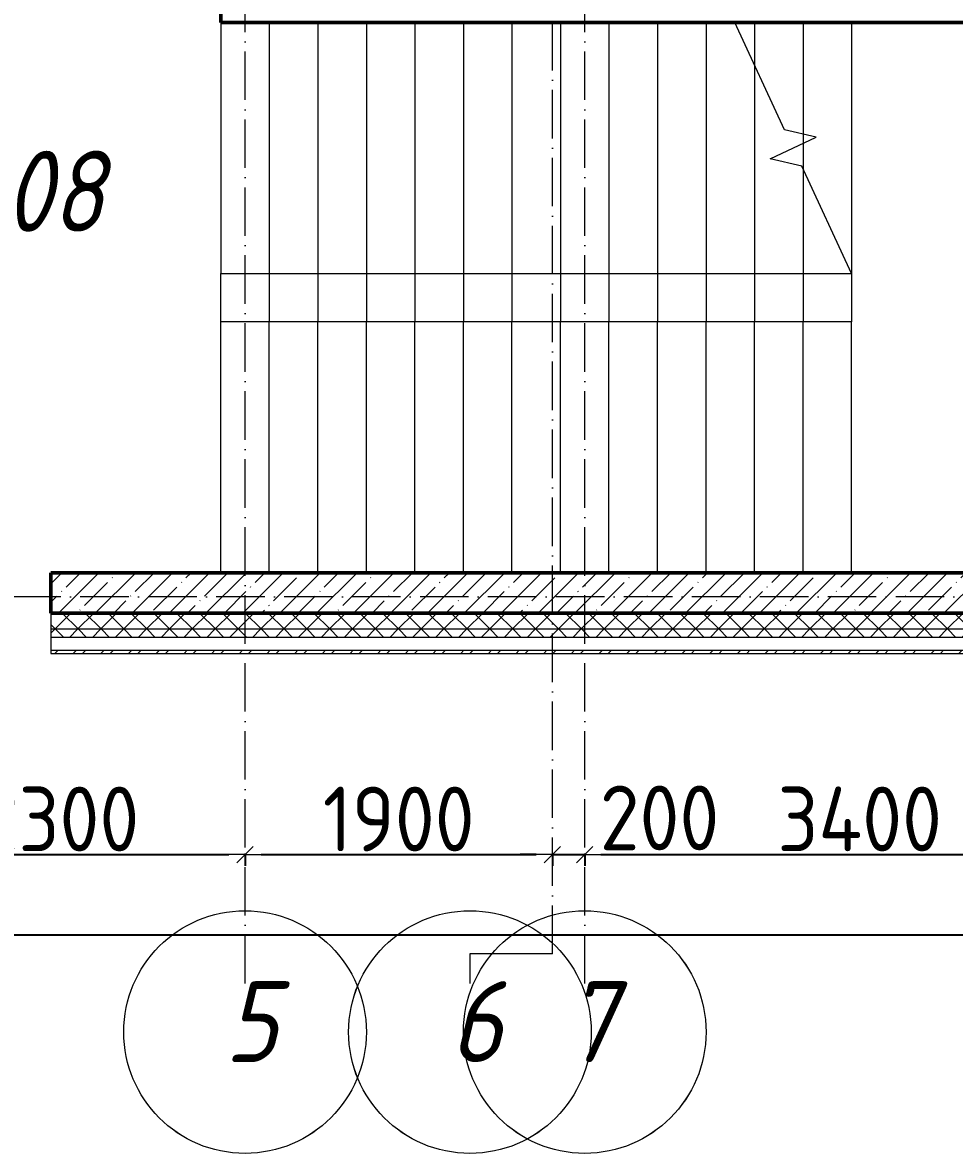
# Model space of a CAD drawing. Header units: millimetres. Extents: x -356862 to 418287, y 0 to 839748.
# Drawn here: x -9217 to -3457, y 510858 to 517847 of the extents above; entities that cross this region are included whole.
import ezdxf

# ---------------------------------------------------------------- set-up
doc = ezdxf.new("R2010")
doc.units = ezdxf.units.MM
doc.linetypes.add('50_200_ШТРИХ_1Т_ш5_п1_п1_', pattern=[700, 500, -100, 0, -100])
for name, color, linetype, lineweight in [('A-____-____-DIMS', 7, 'Continuous', 9), ('A-FLOR-____-OTLN', 7, 'Continuous', 9), ('A-WALL-____-MCUT', 7, 'Continuous', 13), ('A-WALL-____-MCUT-1', 7, 'Continuous', 9), ('A-WALL-____-MCUT-2', 7, 'Continuous', 50), ('A-WALL-____-PATT-1', 7, 'Continuous', 9), ('A-WALL-FNSH-MCUT-1', 7, 'Continuous', 9), ('S-GRID-____-IDEN', 7, 'Continuous', 9), ('S-GRID-____-OTLN', 7, 'Continuous', 9), ('S-GRID-____-OTLN-1', 7, '50_200_ШТРИХ_1Т_ш5_п1_п1_', 9), ('S-STRS-____-MBND', 7, 'Continuous', 9), ('S-STRS-____-OTLN-1', 7, 'Continuous', 9), ('Марки помещений', 7, 'Continuous', 9)]:
    doc.layers.add(name, color=color, linetype=linetype, lineweight=lineweight)
doc.styles.add('ISOCPEUR_I_2', font='isocpeui.ttf', dxfattribs={"width": 0.85, "height": 2.3})
doc.styles.add('ISOCPEUR_I_9', font='isocpeui.ttf', dxfattribs={"width": 0.9, "height": 250})
doc.styles.add('СПДС', font='isocpeur.ttf', dxfattribs={"width": 0.9})
doc.dimstyles.new('Размера А3', dxfattribs={"dimtxt": 200, "dimasz": 100, "dimexe": 70, "dimexo": 100, "dimgap": 20, "dimtad": 1, "dimdec": 0, "dimrnd": 10, "dimzin": 0, "dimdsep": 46, "dimtxsty": 'СПДС', "dimblk": 'ARROWHEAD_6', "dimcen": 1, "dimclrd": 256, "dimclre": 256, "dimclrt": 256, "dimazin": 0, "dimtfac": 1, "dimtdec": 0, "dimtmove": 2, "dimatfit": 3, "dimfxl": 1, "dimtolj": 1, "dimtzin": 0, "dimarcsym": 0})
pattern_1 = [(45, (-15591.66, 459015.94), (-70.71068, 70.71068), []), (135, (-15591.66, 459015.94), (-70.71068, -70.71068), [])]

# ---------------------------------------------------------------- blocks, each defined once
blk = doc.blocks.new('Ось сетки - Круг_Ø6_00__ISO-2_5_0_9K_-25732049-АР1_План отверстий 2 этажа в осях 1-64_Ю-ЯЯ')
at = {"layer": 'S-GRID-____-IDEN'}
blk.add_circle((0, 0), 3, dxfattribs=at)
blk = doc.blocks.new('ARROWHEAD_6')
at = {"color": 0, "linetype": 'Continuous'}
for p, q in [((0, 0), (-1, 0)), ((-0.5, -0.5), (0.5, 0.5))]:
    blk.add_line(p, q, dxfattribs=at)
blk = doc.blocks.new('*D4591')
at = {"layer": 'A-____-____-DIMS', "lineweight": -2, "transparency": 16777216}
for p, q in [((-10141.7, 512710.5), (-10141.7, 512634.4)), ((-10041.7, 512704.4), (-7941.7, 512704.4)), ((-7841.7, 512710.5), (-7841.7, 512634.4))]:
    blk.add_line(p, q, dxfattribs=at)
at = {"layer": 'Defpoints', "color": 0, "lineweight": 30, "transparency": 16777216}
for p in [(-10141.7, 512810.5), (-7841.7, 512810.5), (-7841.7, 512704.4)]:
    blk.add_point(p, dxfattribs=at)
at = {"layer": 'A-____-____-DIMS', "lineweight": -2, "transparency": 16777216, "xscale": 100, "yscale": 100, "zscale": 100, "rotation": 180}
blk.add_blockref('ARROWHEAD_6', (-10141.7, 512704.4), dxfattribs=at)
at = {"layer": 'A-____-____-DIMS', "lineweight": -2, "transparency": 16777216, "xscale": 100, "yscale": 100, "zscale": 100}
blk.add_blockref('ARROWHEAD_6', (-7841.7, 512704.4), dxfattribs=at)
at = {"layer": 'A-____-____-DIMS', "transparency": 16777216, "insert": (-8991.7, 512924.4), "char_height": 400, "width": 2.488, "attachment_point": 5, "style": 'СПДС'}
blk.add_mtext('\\A1;2300', dxfattribs=at)
blk = doc.blocks.new('*D4592')
at = {"layer": 'A-____-____-DIMS', "lineweight": -2, "transparency": 16777216}
for p, q in [((-7841.7, 512710.5), (-7841.7, 512634.4)), ((-7741.7, 512704.4), (-6041.7, 512704.4)), ((-5941.7, 512710.5), (-5941.7, 512634.4))]:
    blk.add_line(p, q, dxfattribs=at)
at = {"layer": 'Defpoints', "color": 0, "lineweight": 30, "transparency": 16777216}
for p in [(-7841.7, 512810.5), (-5941.7, 512810.5), (-5941.7, 512704.4)]:
    blk.add_point(p, dxfattribs=at)
at = {"layer": 'A-____-____-DIMS', "lineweight": -2, "transparency": 16777216, "xscale": 100, "yscale": 100, "zscale": 100, "rotation": 180}
blk.add_blockref('ARROWHEAD_6', (-7841.7, 512704.4), dxfattribs=at)
at = {"layer": 'A-____-____-DIMS', "lineweight": -2, "transparency": 16777216, "xscale": 100, "yscale": 100, "zscale": 100}
blk.add_blockref('ARROWHEAD_6', (-5941.7, 512704.4), dxfattribs=at)
at = {"layer": 'A-____-____-DIMS', "transparency": 16777216, "insert": (-6891.7, 512924.4), "char_height": 400, "width": 2.3, "attachment_point": 5, "style": 'СПДС'}
blk.add_mtext('\\A1;1900', dxfattribs=at)
blk = doc.blocks.new('*D4593')
at = {"layer": 'A-____-____-DIMS', "lineweight": -2, "transparency": 16777216}
for p, q in [((-6041.7, 512704.4), (-6141.7, 512704.4)), ((-5941.7, 512710.5), (-5941.7, 512634.4)), ((-5941.7, 512704.4), (-5741.7, 512704.4)), ((-5741.7, 512710.5), (-5741.7, 512634.4)), ((-5641.7, 512704.4), (-5541.7, 512704.4))]:
    blk.add_line(p, q, dxfattribs=at)
at = {"layer": 'Defpoints', "color": 0, "lineweight": 30, "transparency": 16777216}
for p in [(-5941.7, 512810.5), (-5741.7, 512810.5), (-5741.7, 512704.4)]:
    blk.add_point(p, dxfattribs=at)
at = {"layer": 'A-____-____-DIMS', "lineweight": -2, "transparency": 16777216, "xscale": 100, "yscale": 100, "zscale": 100}
blk.add_blockref('ARROWHEAD_6', (-5941.7, 512704.4), dxfattribs=at)
at = {"layer": 'A-____-____-DIMS', "lineweight": -2, "transparency": 16777216, "xscale": 100, "yscale": 100, "zscale": 100, "rotation": 180}
blk.add_blockref('ARROWHEAD_6', (-5741.7, 512704.4), dxfattribs=at)
at = {"layer": 'A-____-____-DIMS', "transparency": 16777216, "insert": (-5648.9, 513131), "char_height": 400, "width": 1.866, "attachment_point": 1, "line_spacing_factor": 1.149209, "style": 'СПДС'}
blk.add_mtext('\\A1;200', dxfattribs=at)
blk = doc.blocks.new('*D4594')
at = {"layer": 'A-____-____-DIMS', "lineweight": -2, "transparency": 16777216}
for p, q in [((-5741.7, 512710.5), (-5741.7, 512634.4)), ((-5641.7, 512704.4), (-2441.7, 512704.4)), ((-2341.7, 512710.5), (-2341.7, 512634.4))]:
    blk.add_line(p, q, dxfattribs=at)
at = {"layer": 'Defpoints', "color": 0, "lineweight": 30, "transparency": 16777216}
for p in [(-5741.7, 512810.5), (-2341.7, 512810.5), (-2341.7, 512704.4)]:
    blk.add_point(p, dxfattribs=at)
at = {"layer": 'A-____-____-DIMS', "lineweight": -2, "transparency": 16777216, "xscale": 100, "yscale": 100, "zscale": 100, "rotation": 180}
blk.add_blockref('ARROWHEAD_6', (-5741.7, 512704.4), dxfattribs=at)
at = {"layer": 'A-____-____-DIMS', "lineweight": -2, "transparency": 16777216, "xscale": 100, "yscale": 100, "zscale": 100}
blk.add_blockref('ARROWHEAD_6', (-2341.7, 512704.4), dxfattribs=at)
at = {"layer": 'A-____-____-DIMS', "transparency": 16777216, "insert": (-4041.7, 512924.4), "char_height": 400, "width": 2.564, "attachment_point": 5, "style": 'СПДС'}
blk.add_mtext('\\A1;3400', dxfattribs=at)
blk = doc.blocks.new('*D4588')
at = {"layer": 'A-____-____-DIMS', "lineweight": -2, "transparency": 16777216}
for p, q in [((-17941.7, 512213.7), (-17941.7, 512137.6)), ((-17841.7, 512207.6), (55358.3, 512207.6)), ((55458.3, 512213.7), (55458.3, 512137.6))]:
    blk.add_line(p, q, dxfattribs=at)
at = {"layer": 'Defpoints', "color": 0, "lineweight": 30, "transparency": 16777216}
for p in [(-17941.7, 512313.7), (55458.3, 512313.7), (55458.3, 512207.6)]:
    blk.add_point(p, dxfattribs=at)
at = {"layer": 'A-____-____-DIMS', "lineweight": -2, "transparency": 16777216, "xscale": 100, "yscale": 100, "zscale": 100, "rotation": 180}
blk.add_blockref('ARROWHEAD_6', (-17941.7, 512207.6), dxfattribs=at)
at = {"layer": 'A-____-____-DIMS', "lineweight": -2, "transparency": 16777216, "xscale": 100, "yscale": 100, "zscale": 100}
blk.add_blockref('ARROWHEAD_6', (55458.3, 512207.6), dxfattribs=at)
at = {"layer": 'A-____-____-DIMS', "transparency": 16777216, "insert": (18758.3, 512427.6), "char_height": 400, "width": 3.186, "attachment_point": 5, "style": 'СПДС'}
blk.add_mtext('\\A1;73400', dxfattribs=at)
blk = doc.blocks.new('*D13669')
at = {"layer": 'A-____-____-DIMS', "lineweight": -2, "transparency": 16777216}
for p, q in [((-10141.7, 512710.5), (-10141.7, 512634.4)), ((-10041.7, 512704.4), (-7941.7, 512704.4)), ((-7841.7, 512710.5), (-7841.7, 512634.4))]:
    blk.add_line(p, q, dxfattribs=at)
at = {"layer": 'Defpoints', "color": 0, "transparency": 16777216}
for p in [(-10141.7, 512810.5), (-7841.7, 512810.5), (-7841.7, 512704.4)]:
    blk.add_point(p, dxfattribs=at)
at = {"layer": 'A-____-____-DIMS', "lineweight": -2, "transparency": 16777216, "xscale": 100, "yscale": 100, "zscale": 100, "rotation": 180}
blk.add_blockref('ARROWHEAD_6', (-10141.7, 512704.4), dxfattribs=at)
at = {"layer": 'A-____-____-DIMS', "lineweight": -2, "transparency": 16777216, "xscale": 100, "yscale": 100, "zscale": 100}
blk.add_blockref('ARROWHEAD_6', (-7841.7, 512704.4), dxfattribs=at)
at = {"layer": 'A-____-____-DIMS', "transparency": 16777216, "insert": (-8991.7, 512924.4), "char_height": 400, "width": 2.488, "attachment_point": 5, "style": 'СПДС'}
blk.add_mtext('\\A1;2300', dxfattribs=at)
blk = doc.blocks.new('*D13670')
at = {"layer": 'A-____-____-DIMS', "lineweight": -2, "transparency": 16777216}
for p, q in [((-7841.7, 512710.5), (-7841.7, 512634.4)), ((-7741.7, 512704.4), (-6041.7, 512704.4)), ((-5941.7, 512710.5), (-5941.7, 512634.4))]:
    blk.add_line(p, q, dxfattribs=at)
at = {"layer": 'Defpoints', "color": 0, "transparency": 16777216}
for p in [(-7841.7, 512810.5), (-5941.7, 512810.5), (-5941.7, 512704.4)]:
    blk.add_point(p, dxfattribs=at)
at = {"layer": 'A-____-____-DIMS', "lineweight": -2, "transparency": 16777216, "xscale": 100, "yscale": 100, "zscale": 100, "rotation": 180}
blk.add_blockref('ARROWHEAD_6', (-7841.7, 512704.4), dxfattribs=at)
at = {"layer": 'A-____-____-DIMS', "lineweight": -2, "transparency": 16777216, "xscale": 100, "yscale": 100, "zscale": 100}
blk.add_blockref('ARROWHEAD_6', (-5941.7, 512704.4), dxfattribs=at)
at = {"layer": 'A-____-____-DIMS', "transparency": 16777216, "insert": (-6891.7, 512924.4), "char_height": 400, "width": 2.3, "attachment_point": 5, "style": 'СПДС'}
blk.add_mtext('\\A1;1900', dxfattribs=at)
blk = doc.blocks.new('*D13671')
at = {"layer": 'A-____-____-DIMS', "lineweight": -2, "transparency": 16777216}
for p, q in [((-6041.7, 512704.4), (-6141.7, 512704.4)), ((-5941.7, 512710.5), (-5941.7, 512634.4)), ((-5941.7, 512704.4), (-5741.7, 512704.4)), ((-5741.7, 512710.5), (-5741.7, 512634.4)), ((-5641.7, 512704.4), (-5541.7, 512704.4))]:
    blk.add_line(p, q, dxfattribs=at)
at = {"layer": 'Defpoints', "color": 0, "transparency": 16777216}
for p in [(-5941.7, 512810.5), (-5741.7, 512810.5), (-5741.7, 512704.4)]:
    blk.add_point(p, dxfattribs=at)
at = {"layer": 'A-____-____-DIMS', "lineweight": -2, "transparency": 16777216, "xscale": 100, "yscale": 100, "zscale": 100}
blk.add_blockref('ARROWHEAD_6', (-5941.7, 512704.4), dxfattribs=at)
at = {"layer": 'A-____-____-DIMS', "lineweight": -2, "transparency": 16777216, "xscale": 100, "yscale": 100, "zscale": 100, "rotation": 180}
blk.add_blockref('ARROWHEAD_6', (-5741.7, 512704.4), dxfattribs=at)
at = {"layer": 'A-____-____-DIMS', "transparency": 16777216, "insert": (-5648.9, 513131), "char_height": 400, "width": 1.866, "attachment_point": 1, "line_spacing_factor": 1.149209, "style": 'СПДС'}
blk.add_mtext('\\A1;200', dxfattribs=at)
blk = doc.blocks.new('*D13672')
at = {"layer": 'A-____-____-DIMS', "lineweight": -2, "transparency": 16777216}
for p, q in [((-5741.7, 512710.5), (-5741.7, 512634.4)), ((-5641.7, 512704.4), (-2441.7, 512704.4)), ((-2341.7, 512710.5), (-2341.7, 512634.4))]:
    blk.add_line(p, q, dxfattribs=at)
at = {"layer": 'Defpoints', "color": 0, "transparency": 16777216}
for p in [(-5741.7, 512810.5), (-2341.7, 512810.5), (-2341.7, 512704.4)]:
    blk.add_point(p, dxfattribs=at)
at = {"layer": 'A-____-____-DIMS', "lineweight": -2, "transparency": 16777216, "xscale": 100, "yscale": 100, "zscale": 100, "rotation": 180}
blk.add_blockref('ARROWHEAD_6', (-5741.7, 512704.4), dxfattribs=at)
at = {"layer": 'A-____-____-DIMS', "lineweight": -2, "transparency": 16777216, "xscale": 100, "yscale": 100, "zscale": 100}
blk.add_blockref('ARROWHEAD_6', (-2341.7, 512704.4), dxfattribs=at)
at = {"layer": 'A-____-____-DIMS', "transparency": 16777216, "insert": (-4041.7, 512924.4), "char_height": 400, "width": 2.564, "attachment_point": 5, "style": 'СПДС'}
blk.add_mtext('\\A1;3400', dxfattribs=at)
blk = doc.blocks.new('*D13755')
at = {"layer": 'A-____-____-DIMS', "lineweight": -2, "transparency": 16777216}
for p, q in [((-17941.7, 512213.7), (-17941.7, 512137.6)), ((-17841.7, 512207.6), (55358.3, 512207.6)), ((55458.3, 512213.7), (55458.3, 512137.6))]:
    blk.add_line(p, q, dxfattribs=at)
at = {"layer": 'Defpoints', "color": 0, "transparency": 16777216}
for p in [(-17941.7, 512313.7), (55458.3, 512313.7), (55458.3, 512207.6)]:
    blk.add_point(p, dxfattribs=at)
at = {"layer": 'A-____-____-DIMS', "lineweight": -2, "transparency": 16777216, "xscale": 100, "yscale": 100, "zscale": 100, "rotation": 180}
blk.add_blockref('ARROWHEAD_6', (-17941.7, 512207.6), dxfattribs=at)
at = {"layer": 'A-____-____-DIMS', "lineweight": -2, "transparency": 16777216, "xscale": 100, "yscale": 100, "zscale": 100}
blk.add_blockref('ARROWHEAD_6', (55458.3, 512207.6), dxfattribs=at)
at = {"layer": 'A-____-____-DIMS', "transparency": 16777216, "insert": (18758.3, 512427.6), "char_height": 400, "width": 3.186, "attachment_point": 5, "style": 'СПДС'}
blk.add_mtext('\\A1;73400', dxfattribs=at)
blk = doc.blocks.new('*D13839')
at = {"layer": 'A-____-____-DIMS', "lineweight": -2, "transparency": 16777216}
for p, q in [((-10141.7, 512710.5), (-10141.7, 512634.4)), ((-10041.7, 512704.4), (-7941.7, 512704.4)), ((-7841.7, 512710.5), (-7841.7, 512634.4))]:
    blk.add_line(p, q, dxfattribs=at)
at = {"layer": 'Defpoints', "color": 0, "transparency": 16777216}
for p in [(-10141.7, 512810.5), (-7841.7, 512810.5), (-7841.7, 512704.4)]:
    blk.add_point(p, dxfattribs=at)
at = {"layer": 'A-____-____-DIMS', "lineweight": -2, "transparency": 16777216, "xscale": 100, "yscale": 100, "zscale": 100, "rotation": 180}
blk.add_blockref('ARROWHEAD_6', (-10141.7, 512704.4), dxfattribs=at)
at = {"layer": 'A-____-____-DIMS', "lineweight": -2, "transparency": 16777216, "xscale": 100, "yscale": 100, "zscale": 100}
blk.add_blockref('ARROWHEAD_6', (-7841.7, 512704.4), dxfattribs=at)
at = {"layer": 'A-____-____-DIMS', "transparency": 16777216, "insert": (-8991.7, 512924.4), "char_height": 400, "width": 2.488, "attachment_point": 5, "style": 'СПДС'}
blk.add_mtext('\\A1;2300', dxfattribs=at)
blk = doc.blocks.new('*D13840')
at = {"layer": 'A-____-____-DIMS', "lineweight": -2, "transparency": 16777216}
for p, q in [((-7841.7, 512710.5), (-7841.7, 512634.4)), ((-7741.7, 512704.4), (-6041.7, 512704.4)), ((-5941.7, 512710.5), (-5941.7, 512634.4))]:
    blk.add_line(p, q, dxfattribs=at)
at = {"layer": 'Defpoints', "color": 0, "transparency": 16777216}
for p in [(-7841.7, 512810.5), (-5941.7, 512810.5), (-5941.7, 512704.4)]:
    blk.add_point(p, dxfattribs=at)
at = {"layer": 'A-____-____-DIMS', "lineweight": -2, "transparency": 16777216, "xscale": 100, "yscale": 100, "zscale": 100, "rotation": 180}
blk.add_blockref('ARROWHEAD_6', (-7841.7, 512704.4), dxfattribs=at)
at = {"layer": 'A-____-____-DIMS', "lineweight": -2, "transparency": 16777216, "xscale": 100, "yscale": 100, "zscale": 100}
blk.add_blockref('ARROWHEAD_6', (-5941.7, 512704.4), dxfattribs=at)
at = {"layer": 'A-____-____-DIMS', "transparency": 16777216, "insert": (-6891.7, 512924.4), "char_height": 400, "width": 2.3, "attachment_point": 5, "style": 'СПДС'}
blk.add_mtext('\\A1;1900', dxfattribs=at)
blk = doc.blocks.new('*D13841')
at = {"layer": 'A-____-____-DIMS', "lineweight": -2, "transparency": 16777216}
for p, q in [((-6041.7, 512704.4), (-6141.7, 512704.4)), ((-5941.7, 512710.5), (-5941.7, 512634.4)), ((-5941.7, 512704.4), (-5741.7, 512704.4)), ((-5741.7, 512710.5), (-5741.7, 512634.4)), ((-5641.7, 512704.4), (-5541.7, 512704.4))]:
    blk.add_line(p, q, dxfattribs=at)
at = {"layer": 'Defpoints', "color": 0, "transparency": 16777216}
for p in [(-5941.7, 512810.5), (-5741.7, 512810.5), (-5741.7, 512704.4)]:
    blk.add_point(p, dxfattribs=at)
at = {"layer": 'A-____-____-DIMS', "lineweight": -2, "transparency": 16777216, "xscale": 100, "yscale": 100, "zscale": 100}
blk.add_blockref('ARROWHEAD_6', (-5941.7, 512704.4), dxfattribs=at)
at = {"layer": 'A-____-____-DIMS', "lineweight": -2, "transparency": 16777216, "xscale": 100, "yscale": 100, "zscale": 100, "rotation": 180}
blk.add_blockref('ARROWHEAD_6', (-5741.7, 512704.4), dxfattribs=at)
at = {"layer": 'A-____-____-DIMS', "transparency": 16777216, "insert": (-5648.9, 513131), "char_height": 400, "width": 1.866, "attachment_point": 1, "line_spacing_factor": 1.149209, "style": 'СПДС'}
blk.add_mtext('\\A1;200', dxfattribs=at)
blk = doc.blocks.new('*D13842')
at = {"layer": 'A-____-____-DIMS', "lineweight": -2, "transparency": 16777216}
for p, q in [((-5741.7, 512710.5), (-5741.7, 512634.4)), ((-5641.7, 512704.4), (-2441.7, 512704.4)), ((-2341.7, 512710.5), (-2341.7, 512634.4))]:
    blk.add_line(p, q, dxfattribs=at)
at = {"layer": 'Defpoints', "color": 0, "transparency": 16777216}
for p in [(-5741.7, 512810.5), (-2341.7, 512810.5), (-2341.7, 512704.4)]:
    blk.add_point(p, dxfattribs=at)
at = {"layer": 'A-____-____-DIMS', "lineweight": -2, "transparency": 16777216, "xscale": 100, "yscale": 100, "zscale": 100, "rotation": 180}
blk.add_blockref('ARROWHEAD_6', (-5741.7, 512704.4), dxfattribs=at)
at = {"layer": 'A-____-____-DIMS', "lineweight": -2, "transparency": 16777216, "xscale": 100, "yscale": 100, "zscale": 100}
blk.add_blockref('ARROWHEAD_6', (-2341.7, 512704.4), dxfattribs=at)
at = {"layer": 'A-____-____-DIMS', "transparency": 16777216, "insert": (-4041.7, 512924.4), "char_height": 400, "width": 2.564, "attachment_point": 5, "style": 'СПДС'}
blk.add_mtext('\\A1;3400', dxfattribs=at)
blk = doc.blocks.new('*D13925')
at = {"layer": 'A-____-____-DIMS', "lineweight": -2, "transparency": 16777216}
for p, q in [((-17941.7, 512213.7), (-17941.7, 512137.6)), ((-17841.7, 512207.6), (55358.3, 512207.6)), ((55458.3, 512213.7), (55458.3, 512137.6))]:
    blk.add_line(p, q, dxfattribs=at)
at = {"layer": 'Defpoints', "color": 0, "transparency": 16777216}
for p in [(-17941.7, 512313.7), (55458.3, 512313.7), (55458.3, 512207.6)]:
    blk.add_point(p, dxfattribs=at)
at = {"layer": 'A-____-____-DIMS', "lineweight": -2, "transparency": 16777216, "xscale": 100, "yscale": 100, "zscale": 100, "rotation": 180}
blk.add_blockref('ARROWHEAD_6', (-17941.7, 512207.6), dxfattribs=at)
at = {"layer": 'A-____-____-DIMS', "lineweight": -2, "transparency": 16777216, "xscale": 100, "yscale": 100, "zscale": 100}
blk.add_blockref('ARROWHEAD_6', (55458.3, 512207.6), dxfattribs=at)
at = {"layer": 'A-____-____-DIMS', "transparency": 16777216, "insert": (18758.3, 512427.6), "char_height": 400, "width": 3.186, "attachment_point": 5, "style": 'СПДС'}
blk.add_mtext('\\A1;73400', dxfattribs=at)
blk = doc.blocks.new('2этаж')
at = {"layer": 'S-GRID-____-OTLN-1', "color": 251, "ltscale": 0.6, "true_color": 0x636466}
for p, q in [((-7841.7, 511907.5), (-7841.7, 549908.8)), ((-5941.7, 512090.5), (-5941.7, 549908.8)), ((-5741.7, 511907.5), (-5741.7, 549644.2)), ((88482.7, 514297), (-20260.4, 514297))]:
    blk.add_line(p, q, dxfattribs=at)
at = {"layer": 'S-GRID-____-IDEN', "xscale": 250, "yscale": 250, "zscale": 99.99999999999993}
for p in [(-7841.7, 511607.5), (-6451.2, 511607.5), (-5741.7, 511607.5)]:
    blk.add_blockref('Ось сетки - Круг_Ø6_00__ISO-2_5_0_9K_-25732049-АР1_План отверстий 2 этажа в осях 1-64_Ю-ЯЯ', p, dxfattribs=at)
at = {"layer": 'S-GRID-____-IDEN', "char_height": 500, "width": 202.025, "attachment_point": 1, "style": 'ISOCPEUR_I_9'}
for s, insert in [('\\fISOCPEUR|b0|i1|c204|p34|;\\W.9;5', (-7967.9, 511922.1)), ('\\fISOCPEUR|b0|i1|c204|p34|;\\W.9;6', (-6577.4, 511922.1)), ('\\fISOCPEUR|b0|i1|c204|p34|;\\W.9;7', (-5867.9, 511922.1))]:
    blk.add_mtext(s, dxfattribs=dict(at, insert=insert))
at = {"layer": 'A-____-____-DIMS'}
for base, p1, p2, picture, middle in [((-7841.7, 512704.4), (-10141.7, 512810.5), (-7841.7, 512810.5), '*D4591', (-8991.7, 512924.4)), ((-5941.7, 512704.4), (-7841.7, 512810.5), (-5941.7, 512810.5), '*D4592', (-6891.7, 512924.4)), ((-2341.7, 512704.4), (-5741.7, 512810.5), (-2341.7, 512810.5), '*D4594', (-4041.7, 512924.4)), ((55458.3, 512207.6), (-17941.7, 512313.7), (55458.3, 512313.7), '*D4588', (18758.3, 512427.6))]:
    dim = blk.add_linear_dim(base=base, p1=p1, p2=p2, dimstyle='Размера А3', override={"dimtxt": 400}, dxfattribs=at)
    dim.commit()
    dim.dimension.update_dxf_attribs({"geometry": picture, "text_midpoint": middle})
dim = blk.add_linear_dim(base=(-5741.7, 512704.4), p1=(-5941.7, 512810.5), p2=(-5741.7, 512810.5), dimstyle='Размера А3', override={"dimtxt": 400}, dxfattribs=at)
dim.commit()
dim.dimension.update_dxf_attribs({"geometry": '*D4593', "text_midpoint": (-5306.9, 512864.4), "dimtype": 160})

msp = doc.modelspace()

# ---------------------------------------------------------------- hatches: boundary and pattern name
at = {"layer": 'A-WALL-____-PATT-1'}
h = msp.add_hatch(dxfattribs=at)
h.set_pattern_fill('FP_13', color=256, style=0, pattern_type=2)
h.set_pattern_definition([(45, (-15591.66, 459015.94), (-114.04925, 114.04925), []), (45, (-15477.61, 459015.94), (-114.04925, 114.04925), [201.612, -40.322, 3.353, -36.97])])
h.paths.add_polyline_path([(-2541.6634, 514196.983), (-2541.6634, 514446.983), (-9041.6634, 514446.983), (-9041.6634, 514196.983), (-3234.3398, 514196.983)], flags=0)
h.paths.add_polyline_path([(-10291.6634, 514196.983), (-10041.6634, 514196.983), (-10041.6634, 514446.983), (-10291.6634, 514446.983)], flags=0)
h = msp.add_hatch(dxfattribs=at)
h.set_pattern_fill('FP_1', color=256, style=0, pattern_type=2)
h.set_pattern_definition(pattern_1)
h.paths.add_polyline_path([(58628.1836, 514096.983), (58708.3366, 514096.983), (58708.3366, 514196.983), (52358.3366, 514196.983), (52358.3366, 514096.983), (55093.1822, 514096.983)], flags=0)
h.paths.add_polyline_path([(49408.3366, 514096.983), (51358.3366, 514096.983), (51358.3366, 514196.983), (49483.3366, 514196.983), (49483.3366, 514190.983), (49408.3366, 514190.983)], flags=0)
h.paths.add_polyline_path([(48408.3366, 514096.983), (48408.3366, 514190.983), (48333.3366, 514190.983), (48333.3366, 514196.983), (47383.3366, 514196.983), (47383.3366, 514190.983), (47308.3366, 514190.983), (47308.3366, 514096.983), (48023.1796, 514096.983)], flags=0)
h.paths.add_polyline_path([(44488.1782, 514096.983), (45508.3366, 514096.983), (45508.3366, 514190.983), (45433.3366, 514190.983), (45433.3366, 514196.983), (44383.3366, 514196.983), (44383.3366, 514190.983), (44308.3366, 514190.983), (44308.3366, 514096.983), (44383.3366, 514096.983)], flags=0)
h.paths.add_polyline_path([(42508.3366, 514096.983), (42508.3366, 514190.983), (42433.3366, 514190.983), (42433.3366, 514196.983), (41383.3366, 514196.983), (41383.3366, 514190.983), (41308.3366, 514190.983), (41308.3366, 514096.983), (41836.9272, 514096.983)], flags=0)
h.paths.add_polyline_path([(38743.8011, 514096.983), (39508.3366, 514096.983), (39508.3366, 514190.983), (39433.3366, 514190.983), (39433.3366, 514196.983), (38383.3366, 514196.983), (38383.3366, 514190.983), (38308.3366, 514190.983), (38308.3366, 514096.983), (38658.3366, 514096.983)], flags=0)
h.paths.add_polyline_path([(36433.3366, 514096.983), (36508.3366, 514096.983), (36508.3366, 514190.983), (36433.3366, 514190.983), (36433.3366, 514196.983), (35383.3366, 514196.983), (35383.3366, 514190.983), (35308.3366, 514190.983), (35308.3366, 514096.983), (35650.6749, 514096.983)], flags=0)
h.paths.add_polyline_path([(32308.3366, 514096.983), (33508.3366, 514096.983), (33508.3366, 514190.983), (33433.3366, 514190.983), (33433.3366, 514196.983), (32383.3366, 514196.983), (32383.3366, 514190.983), (32308.3366, 514190.983)], flags=0)
h.paths.add_polyline_path([(26883.3366, 514096.983), (26958.3366, 514096.983), (26958.3366, 514190.983), (26883.3366, 514190.983), (26883.3366, 514196.983), (25833.3366, 514196.983), (25833.3366, 514190.983), (25758.3366, 514190.983), (25758.3366, 514096.983), (26813.1715, 514096.983)], flags=0)
h.paths.add_polyline_path([(28833.3366, 514096.983), (30508.3366, 514096.983), (30508.3366, 514190.983), (30433.3366, 514190.983), (30433.3366, 514196.983), (28833.3366, 514196.983), (28833.3366, 514190.983), (28758.3366, 514190.983), (28758.3366, 514096.983)], flags=0)
h.paths.add_polyline_path([(23883.3366, 514096.983), (23958.3366, 514096.983), (23958.3366, 514190.983), (23883.3366, 514190.983), (23883.3366, 514196.983), (22833.3366, 514196.983), (22833.3366, 514190.983), (22758.3366, 514190.983), (22758.3366, 514096.983), (23608.3366, 514096.983)], flags=0)
h.paths.add_polyline_path([(20958.3366, 514096.983), (20958.3366, 514190.983), (20883.3366, 514190.983), (20883.3366, 514196.983), (19833.3366, 514196.983), (19833.3366, 514190.983), (19758.3366, 514190.983), (19758.3366, 514096.983), (20626.9192, 514096.983)], flags=0)
h.paths.add_polyline_path([(16758.3366, 514096.983), (17958.3366, 514096.983), (17958.3366, 514190.983), (17883.3366, 514190.983), (17883.3366, 514196.983), (16833.3366, 514196.983), (16833.3366, 514190.983), (16758.3366, 514190.983)], flags=0)
h.paths.add_polyline_path([(14958.3366, 514096.983), (14958.3366, 514190.983), (14883.3366, 514190.983), (14883.3366, 514196.983), (13833.3366, 514196.983), (13833.3366, 514190.983), (13758.3366, 514190.983), (13758.3366, 514096.983), (14883.3366, 514096.983)], flags=0)
h.paths.add_polyline_path([(11108.3366, 514096.983), (11958.3366, 514096.983), (11958.3366, 514190.983), (11883.3366, 514190.983), (11883.3366, 514196.983), (10833.3366, 514196.983), (10833.3366, 514190.983), (10758.3366, 514190.983), (10758.3366, 514096.983), (10905.6655, 514096.983)], flags=0)
h.paths.add_polyline_path([(8958.3366, 514096.983), (8958.3366, 514190.983), (8883.3366, 514190.983), (8883.3366, 514196.983), (7833.3366, 514196.983), (7833.3366, 514190.983), (7758.3366, 514190.983), (7758.3366, 514096.983), (8254.4145, 514096.983)], flags=0)
h.paths.add_polyline_path([(5958.3366, 514096.983), (5958.3366, 514190.983), (5883.3366, 514190.983), (5883.3366, 514196.983), (4833.3366, 514196.983), (4833.3366, 514190.983), (4758.3366, 514190.983), (4758.3366, 514096.983), (5883.3366, 514096.983)], flags=0)
h.paths.add_polyline_path([(2958.3366, 514096.983), (2958.3366, 514190.983), (2883.3366, 514190.983), (2883.3366, 514196.983), (1833.3366, 514196.983), (1833.3366, 514190.983), (1758.3366, 514190.983), (1758.3366, 514096.983), (2951.9125, 514096.983)], flags=0)
h.paths.add_polyline_path([(758.3366, 514096.983), (758.3366, 514190.983), (683.3366, 514190.983), (683.3366, 514196.983), (-9041.6634, 514196.983), (-9041.6634, 514096.983), (300.6615, 514096.983)], flags=0)
h.paths.add_polyline_path([(-10041.6634, 514096.983), (-10041.6634, 514196.983), (-18041.6634, 514196.983), (-18041.6634, 514096.983), (-12071.8431, 514096.983)], flags=0)
h = msp.add_hatch(dxfattribs=at)
h.set_pattern_fill('FP_1', color=256, style=0, pattern_type=2)
h.set_pattern_definition(pattern_1)
h.paths.add_polyline_path([(58708.3366, 514046.983), (58708.3366, 514096.983), (52358.3366, 514096.983), (52358.3366, 514046.983), (58628.1836, 514046.983)], flags=0)
h.paths.add_polyline_path([(51358.3366, 514046.983), (51358.3366, 514096.983), (49408.3366, 514096.983), (49408.3366, 514046.983), (49790.6802, 514046.983)], flags=0)
h.paths.add_polyline_path([(48408.3366, 514046.983), (48408.3366, 514096.983), (47308.3366, 514096.983), (47308.3366, 514046.983), (48023.1796, 514046.983)], flags=0)
h.paths.add_polyline_path([(45508.3366, 514046.983), (45508.3366, 514096.983), (44308.3366, 514096.983), (44308.3366, 514046.983), (44488.1782, 514046.983)], flags=0)
h.paths.add_polyline_path([(42508.3366, 514046.983), (42508.3366, 514096.983), (41308.3366, 514096.983), (41308.3366, 514046.983), (41836.9272, 514046.983)], flags=0)
h.paths.add_polyline_path([(39508.3366, 514046.983), (39508.3366, 514096.983), (38308.3366, 514096.983), (38308.3366, 514046.983), (39185.6762, 514046.983)], flags=0)
h.paths.add_polyline_path([(35308.3366, 514046.983), (36508.3366, 514046.983), (36508.3366, 514096.983), (35308.3366, 514096.983)], flags=0)
h.paths.add_polyline_path([(32999.4239, 514046.983), (33508.3366, 514046.983), (33508.3366, 514096.983), (32308.3366, 514096.983), (32308.3366, 514046.983)], flags=0)
h.paths.add_polyline_path([(28758.3366, 514046.983), (30508.3366, 514046.983), (30508.3366, 514096.983), (28758.3366, 514096.983)], flags=0)
h.paths.add_polyline_path([(25758.3366, 514046.983), (26958.3366, 514046.983), (26958.3366, 514096.983), (25758.3366, 514096.983)], flags=0)
h.paths.add_polyline_path([(23958.3366, 514046.983), (23958.3366, 514096.983), (22758.3366, 514096.983), (22758.3366, 514046.983), (23278.1702, 514046.983)], flags=0)
h.paths.add_polyline_path([(17958.3366, 514046.983), (17958.3366, 514096.983), (16758.3366, 514096.983), (16758.3366, 514046.983)], flags=0)
h.paths.add_polyline_path([(19758.3366, 514046.983), (20958.3366, 514046.983), (20958.3366, 514096.983), (19758.3366, 514096.983)], flags=0)
h.paths.add_polyline_path([(14958.3366, 514046.983), (14958.3366, 514096.983), (13758.3366, 514096.983), (13758.3366, 514046.983), (14440.6669, 514046.983)], flags=0)
h.paths.add_polyline_path([(11958.3366, 514046.983), (11958.3366, 514096.983), (10758.3366, 514096.983), (10758.3366, 514046.983), (11789.4159, 514046.983)], flags=0)
h.paths.add_polyline_path([(7758.3366, 514046.983), (8958.3366, 514046.983), (8958.3366, 514096.983), (7758.3366, 514096.983)], flags=0)
h.paths.add_polyline_path([(5958.3366, 514046.983), (5958.3366, 514096.983), (4758.3366, 514096.983), (4758.3366, 514046.983), (5603.1635, 514046.983)], flags=0)
h.paths.add_polyline_path([(2951.9125, 514046.983), (2958.3366, 514046.983), (2958.3366, 514096.983), (1758.3366, 514096.983), (1758.3366, 514046.983), (2068.1622, 514046.983)], flags=0)
h.paths.add_polyline_path([(758.3366, 514046.983), (758.3366, 514096.983), (-9041.6634, 514096.983), (-9041.6634, 514046.983), (300.6615, 514046.983)], flags=0)
h.paths.add_polyline_path([(-10041.6634, 514046.983), (-10041.6634, 514096.983), (-18141.6634, 514096.983), (-18141.6634, 514046.983), (-12071.8431, 514046.983)], flags=0)
h = msp.add_hatch(dxfattribs=at)
h.set_pattern_fill('FP_3', color=256, style=0, pattern_type=2)
h.set_pattern_definition([(45, (-15591.66, 459015.94), (-85.53659, 85.53659), []), (45, (-15534.64, 459015.94), (-85.53659, 85.53659), [])])
h.paths.add_polyline_path([(29623.3366, 513946.983), (29623.3366, 513966.983), (28758.3366, 513966.983), (28758.3366, 513946.983), (29464.4225, 513946.983)], flags=0)
h.paths.add_polyline_path([(26813.1715, 513946.983), (26958.3366, 513946.983), (26958.3366, 513966.983), (25758.3366, 513966.983), (25758.3366, 513946.983)], flags=0)
h.paths.add_polyline_path([(23278.1702, 513946.983), (23958.3366, 513946.983), (23958.3366, 513966.983), (22758.3366, 513966.983), (22758.3366, 513946.983)], flags=0)
h.paths.add_polyline_path([(20958.3366, 513946.983), (20958.3366, 513966.983), (19758.3366, 513966.983), (19758.3366, 513946.983), (20626.9192, 513946.983)], flags=0)
h.paths.add_polyline_path([(17958.3366, 513946.983), (17958.3366, 513966.983), (16758.3366, 513966.983), (16758.3366, 513946.983)], flags=0)
h.paths.add_polyline_path([(14958.3366, 513946.983), (14958.3366, 513966.983), (13758.3366, 513966.983), (13758.3366, 513946.983), (14440.6669, 513946.983)], flags=0)
h.paths.add_polyline_path([(11789.4159, 513946.983), (11958.3366, 513946.983), (11958.3366, 513966.983), (10758.3366, 513966.983), (10758.3366, 513946.983), (10905.6655, 513946.983)], flags=0)
h.paths.add_polyline_path([(8958.3366, 513946.983), (8958.3366, 513966.983), (7758.3366, 513966.983), (7758.3366, 513946.983), (8254.4145, 513946.983)], flags=0)
h.paths.add_polyline_path([(5603.1635, 513946.983), (5958.3366, 513946.983), (5958.3366, 513966.983), (4758.3366, 513966.983), (4758.3366, 513946.983)], flags=0)
h.paths.add_polyline_path([(1758.3366, 513946.983), (2958.3366, 513946.983), (2958.3366, 513966.983), (1758.3366, 513966.983)], flags=0)
h.paths.add_polyline_path([(758.3366, 513946.983), (758.3366, 513966.983), (-9041.6634, 513966.983), (-9041.6634, 513946.983), (300.6615, 513946.983)], flags=0)
h.paths.add_polyline_path([(-10041.6634, 513946.983), (-10041.6634, 513966.983), (-18271.6634, 513966.983), (-18271.6634, 513946.983), (-12071.8431, 513946.983)], flags=0)

# ---------------------------------------------------------------- linework, layer by layer
at = {"layer": 'A-FLOR-____-OTLN'}
msp.add_line((-7991.6634, 514446.983), (-7991.6634, 516296.983), dxfattribs=at)
at = {"layer": 'A-WALL-____-MCUT'}
for p, q in [((-9041.6634, 514196.983), (-9041.6634, 513966.983)), ((-9041.6634, 513966.983), (758.3366, 513966.983))]:
    msp.add_line(p, q, dxfattribs=at)
at = {"layer": 'A-WALL-____-MCUT-1'}
for p, q in [((758.3366, 514096.983), (-9041.6634, 514096.983)), ((758.3366, 514046.983), (-9041.6634, 514046.983))]:
    msp.add_line(p, q, dxfattribs=at)
at = {"layer": 'A-WALL-____-MCUT-2'}
for p, q in [((-7991.6634, 520796.983), (-7991.6634, 517846.983)), ((-7991.6634, 517846.983), (-2541.6634, 517846.983)), ((-2541.6634, 514446.983), (-9041.6634, 514446.983)), ((-9041.6634, 514446.983), (-9041.6634, 514196.983)), ((-2541.6634, 514196.983), (-9041.6634, 514196.983)), ((-9041.6634, 514196.983), (-2541.6634, 514196.983))]:
    msp.add_line(p, q, dxfattribs=at)
at = {"layer": 'A-WALL-FNSH-MCUT-1'}
for p, q in [((-9041.6634, 513966.983), (-9041.6634, 513946.983)), ((-9041.6634, 513946.983), (758.3366, 513946.983))]:
    msp.add_line(p, q, dxfattribs=at)
at = {"layer": 'S-GRID-____-IDEN'}
for centre in [(-7841.6634, 511607.5288), (-7841.6634, 511607.5288), (-6451.168, 511607.5288), (-6451.168, 511607.5288), (-5741.6634, 511607.5288), (-5741.6634, 511607.5288)]:
    msp.add_ellipse(centre, major_axis=(-530.3301, 530.3301), ratio=1, start_param=3.926990817, end_param=10.210176124, dxfattribs=at)
at = {"layer": 'S-GRID-____-OTLN'}
for p, q in [((-6451.168, 512090.4635), (-6451.168, 511907.5288)), ((-5941.6634, 512090.4635), (-6451.168, 512090.4635))]:
    msp.add_line(p, q, dxfattribs=at)
at = {"layer": 'S-GRID-____-OTLN-1', "color": 251, "ltscale": 0.6, "true_color": 0x636466}
for p, q in [((-7841.6634, 511907.5288), (-7841.6634, 549908.7924)), ((-7841.6634, 511907.5288), (-7841.6634, 549908.7924)), ((-5941.6634, 512090.4635), (-5941.6634, 549908.7924)), ((-5941.6634, 512090.4635), (-5941.6634, 549908.7924)), ((-5741.6634, 511907.5288), (-5741.6634, 549644.2012)), ((-5741.6634, 511907.5288), (-5741.6634, 549644.2012)), ((88482.7432, 514296.983), (-20260.4336, 514296.983)), ((88482.7432, 514296.983), (-20260.4336, 514296.983))]:
    msp.add_line(p, q, dxfattribs=at)
at = {"layer": 'S-STRS-____-MBND'}
for p, q in [((-4505.8791, 517185.2714), (-4814.4402, 517846.983)), ((-4311.4412, 517138.0171), (-4505.8791, 517185.2714)), ((-4594.6624, 517005.9489), (-4311.4412, 517138.0171)), ((-4400.2245, 516958.6945), (-4594.6624, 517005.9489)), ((-4091.6634, 516296.983), (-4400.2245, 516958.6945))]:
    msp.add_line(p, q, dxfattribs=at)
at = {"layer": 'S-STRS-____-OTLN-1'}
for p, q in [((-7991.6634, 517846.983), (-7991.6634, 516296.983)), ((-7991.6634, 517846.983), (-7991.6634, 516296.983)), ((-7691.6634, 517846.983), (-7691.6634, 516296.983)), ((-7691.6634, 517846.983), (-7691.6634, 516296.983)), ((-7391.6634, 517846.983), (-7391.6634, 516296.983)), ((-7391.6634, 517846.983), (-7391.6634, 516296.983)), ((-7091.6634, 517846.983), (-7091.6634, 516296.983)), ((-7091.6634, 517846.983), (-7091.6634, 516296.983)), ((-6791.6634, 517846.983), (-6791.6634, 516296.983)), ((-6791.6634, 517846.983), (-6791.6634, 516296.983)), ((-6491.6634, 517846.983), (-6491.6634, 516296.983)), ((-6491.6634, 517846.983), (-6491.6634, 516296.983)), ((-6191.6634, 517846.983), (-6191.6634, 516296.983)), ((-6191.6634, 517846.983), (-6191.6634, 516296.983)), ((-5891.6634, 517846.983), (-5891.6634, 516296.983)), ((-5891.6634, 517846.983), (-5891.6634, 516296.983)), ((-5591.6634, 517846.983), (-5591.6634, 516296.983)), ((-5591.6634, 517846.983), (-5591.6634, 516296.983)), ((-5291.6634, 517846.983), (-5291.6634, 516296.983)), ((-5291.6634, 517846.983), (-5291.6634, 516296.983)), ((-4991.6634, 517846.983), (-4991.6634, 516296.983)), ((-4991.6634, 517846.983), (-4991.6634, 516296.983)), ((-4691.6634, 517846.983), (-4691.6634, 517583.6871)), ((-4691.6634, 517846.983), (-4691.6634, 517583.6871)), ((-4391.6634, 517846.983), (-4391.6634, 517157.5135)), ((-4391.6634, 517846.983), (-4391.6634, 517157.5135)), ((-4091.6634, 517846.983), (-4091.6634, 515996.983)), ((-4091.6634, 517846.983), (-4091.6634, 515996.983)), ((-4691.6634, 517583.6871), (-4691.6634, 516296.983)), ((-4691.6634, 517583.6871), (-4691.6634, 516296.983)), ((-4391.6634, 517157.5135), (-4391.6634, 517100.6089)), ((-4391.6634, 517157.5135), (-4391.6634, 517100.6089)), ((-4391.6634, 517100.6089), (-4391.6634, 516940.335)), ((-4391.6634, 517100.6089), (-4391.6634, 516940.335)), ((-4391.6634, 516940.335), (-4391.6634, 516296.983)), ((-4391.6634, 516940.335), (-4391.6634, 516296.983)), ((-7991.6634, 516296.983), (-7691.6634, 516296.983)), ((-7691.6634, 516296.983), (-7691.6634, 515996.983)), ((-7691.6634, 516296.983), (-7691.6634, 515996.983)), ((-7691.6634, 516296.983), (-7391.6634, 516296.983)), ((-7391.6634, 516296.983), (-7391.6634, 515996.983)), ((-7391.6634, 516296.983), (-7391.6634, 515996.983)), ((-7391.6634, 516296.983), (-7091.6634, 516296.983)), ((-7091.6634, 516296.983), (-7091.6634, 515996.983)), ((-7091.6634, 516296.983), (-7091.6634, 515996.983)), ((-7091.6634, 516296.983), (-6791.6634, 516296.983)), ((-6791.6634, 516296.983), (-6791.6634, 515996.983)), ((-6791.6634, 516296.983), (-6791.6634, 515996.983)), ((-6791.6634, 516296.983), (-6491.6634, 516296.983)), ((-6491.6634, 516296.983), (-6491.6634, 515996.983)), ((-6491.6634, 516296.983), (-6491.6634, 515996.983)), ((-6491.6634, 516296.983), (-6191.6634, 516296.983)), ((-6191.6634, 516296.983), (-6191.6634, 515996.983)), ((-6191.6634, 516296.983), (-6191.6634, 515996.983)), ((-6191.6634, 516296.983), (-5891.6634, 516296.983)), ((-5891.6634, 516296.983), (-5891.6634, 515996.983)), ((-5891.6634, 516296.983), (-5891.6634, 515996.983)), ((-5891.6634, 516296.983), (-5591.6634, 516296.983)), ((-5591.6634, 516296.983), (-5591.6634, 515996.983)), ((-5591.6634, 516296.983), (-5591.6634, 515996.983)), ((-5591.6634, 516296.983), (-5291.6634, 516296.983)), ((-5291.6634, 516296.983), (-5291.6634, 515996.983)), ((-5291.6634, 516296.983), (-5291.6634, 515996.983)), ((-5291.6634, 516296.983), (-4991.6634, 516296.983)), ((-4991.6634, 516296.983), (-4991.6634, 515996.983)), ((-4991.6634, 516296.983), (-4991.6634, 515996.983)), ((-4991.6634, 516296.983), (-4691.6634, 516296.983)), ((-4691.6634, 516296.983), (-4691.6634, 515996.983)), ((-4691.6634, 516296.983), (-4691.6634, 515996.983)), ((-4691.6634, 516296.983), (-4391.6634, 516296.983)), ((-4391.6634, 516296.983), (-4391.6634, 515996.983)), ((-4391.6634, 516296.983), (-4391.6634, 515996.983)), ((-4391.6634, 516296.983), (-4091.6634, 516296.983)), ((-7991.6634, 514446.983), (-7991.6634, 515996.983)), ((-7691.6634, 515996.983), (-7991.6634, 515996.983)), ((-7391.6634, 515996.983), (-7691.6634, 515996.983)), ((-7691.6634, 514446.983), (-7691.6634, 515996.983)), ((-7691.6634, 514446.983), (-7691.6634, 515996.983)), ((-7091.6634, 515996.983), (-7391.6634, 515996.983)), ((-7391.6634, 514446.983), (-7391.6634, 515996.983)), ((-7391.6634, 514446.983), (-7391.6634, 515996.983)), ((-6791.6634, 515996.983), (-7091.6634, 515996.983)), ((-7091.6634, 514446.983), (-7091.6634, 515996.983)), ((-7091.6634, 514446.983), (-7091.6634, 515996.983)), ((-6491.6634, 515996.983), (-6791.6634, 515996.983)), ((-6791.6634, 514446.983), (-6791.6634, 515996.983)), ((-6791.6634, 514446.983), (-6791.6634, 515996.983)), ((-6191.6634, 515996.983), (-6491.6634, 515996.983)), ((-6491.6634, 514446.983), (-6491.6634, 515996.983)), ((-6491.6634, 514446.983), (-6491.6634, 515996.983)), ((-5891.6634, 515996.983), (-6191.6634, 515996.983)), ((-6191.6634, 514446.983), (-6191.6634, 515996.983)), ((-6191.6634, 514446.983), (-6191.6634, 515996.983)), ((-5591.6634, 515996.983), (-5891.6634, 515996.983)), ((-5891.6634, 514446.983), (-5891.6634, 515996.983)), ((-5891.6634, 514446.983), (-5891.6634, 515996.983)), ((-5291.6634, 515996.983), (-5591.6634, 515996.983)), ((-5591.6634, 514446.983), (-5591.6634, 515996.983)), ((-5591.6634, 514446.983), (-5591.6634, 515996.983)), ((-4991.6634, 515996.983), (-5291.6634, 515996.983)), ((-5291.6634, 514446.983), (-5291.6634, 515996.983)), ((-5291.6634, 514446.983), (-5291.6634, 515996.983)), ((-4691.6634, 515996.983), (-4991.6634, 515996.983)), ((-4991.6634, 514446.983), (-4991.6634, 515996.983)), ((-4991.6634, 514446.983), (-4991.6634, 515996.983)), ((-4391.6634, 515996.983), (-4691.6634, 515996.983)), ((-4691.6634, 514446.983), (-4691.6634, 515996.983)), ((-4691.6634, 514446.983), (-4691.6634, 515996.983)), ((-4091.6634, 515996.983), (-4391.6634, 515996.983)), ((-4391.6634, 514446.983), (-4391.6634, 515996.983)), ((-4391.6634, 514446.983), (-4391.6634, 515996.983)), ((-4091.6634, 514446.983), (-4091.6634, 515996.983)), ((-4091.6634, 514446.983), (-4091.6634, 515996.983))]:
    msp.add_line(p, q, dxfattribs=at)

# ---------------------------------------------------------------- block references
at = {"color": 18, "true_color": 0x000000}
msp.add_blockref('2этаж', (0, 0), dxfattribs=at)

# ---------------------------------------------------------------- texts
at = {"layer": 'A-____-____-DIMS', "char_height": 400, "attachment_point": 5, "style": 'СПДС'}
for s, insert, width in [('\\A1;2300', (-8991.6634, 512924.4081), 2.488445), ('\\A1;2300', (-8991.6634, 512924.4081), 2.488445), ('\\A1;1900', (-6891.6634, 512924.4081), 2.299926), ('\\A1;1900', (-6891.6634, 512924.4081), 2.299926), ('\\A1;3400', (-4041.6634, 512924.4081), 2.563852), ('\\A1;3400', (-4041.6634, 512924.4081), 2.563852)]:
    msp.add_mtext(s, dxfattribs=dict(at, insert=insert, width=width))
at = {"layer": 'A-____-____-DIMS', "insert": (-5648.9432, 513131.022), "char_height": 400, "width": 1.866334, "attachment_point": 1, "line_spacing_factor": 1.149209, "style": 'СПДС'}
msp.add_mtext('\\A1;200', dxfattribs=at)
msp.add_mtext('\\A1;200', dxfattribs=at)
at = {"layer": 'S-GRID-____-IDEN', "char_height": 500, "width": 202.02525, "attachment_point": 1, "style": 'ISOCPEUR_I_9'}
for s, insert in [('\\fISOCPEUR|b0|i1|c204|p34|;\\W.9;5', (-7967.9189, 511922.0952)), ('\\fISOCPEUR|b0|i1|c204|p34|;\\W.9;5', (-7967.9189, 511922.0952)), ('\\fISOCPEUR|b0|i1|c204|p34|;\\W.9;6', (-6577.4236, 511922.0952)), ('\\fISOCPEUR|b0|i1|c204|p34|;\\W.9;6', (-6577.4236, 511922.0952)), ('\\fISOCPEUR|b0|i1|c204|p34|;\\W.9;7', (-5867.9189, 511922.0952)), ('\\fISOCPEUR|b0|i1|c204|p34|;\\W.9;7', (-5867.9189, 511922.0952))]:
    msp.add_mtext(s, dxfattribs=dict(at, insert=insert))
at = {"layer": 'Марки помещений', "insert": (-10034.7884, 517054.6537), "char_height": 500, "width": 785.65375, "attachment_point": 1, "style": 'ISOCPEUR_I_2'}
msp.add_mtext('2.008', dxfattribs=at)

# ---------------------------------------------------------------- dimensions: what is measured, and where the dimension line sits
at = {"layer": 'A-____-____-DIMS'}
for base, p1, p2, picture, middle in [((-7841.6634, 512704.4081), (-10141.6634, 512810.4741), (-7841.6634, 512810.4741), '*D13669', (-8991.6634, 512924.4081)), ((-7841.6634, 512704.4081), (-10141.6634, 512810.4741), (-7841.6634, 512810.4741), '*D13839', (-8991.6634, 512924.4081)), ((-5941.6634, 512704.4081), (-7841.6634, 512810.4741), (-5941.6634, 512810.4741), '*D13670', (-6891.6634, 512924.4081)), ((-5941.6634, 512704.4081), (-7841.6634, 512810.4741), (-5941.6634, 512810.4741), '*D13840', (-6891.6634, 512924.4081)), ((-2341.6634, 512704.4081), (-5741.6634, 512810.4741), (-2341.6634, 512810.4741), '*D13672', (-4041.6634, 512924.4081)), ((-2341.6634, 512704.4081), (-5741.6634, 512810.4741), (-2341.6634, 512810.4741), '*D13842', (-4041.6634, 512924.4081)), ((55458.3366, 512207.6078), (-17941.6634, 512313.6738), (55458.3366, 512313.6738), '*D13755', (18758.3366, 512427.6078)), ((55458.3366, 512207.6078), (-17941.6634, 512313.6738), (55458.3366, 512313.6738), '*D13925', (18758.3366, 512427.6078))]:
    dim = msp.add_linear_dim(base=base, p1=p1, p2=p2, dimstyle='Размера А3', override={"dimtxt": 400}, dxfattribs=at)
    dim.commit()
    dim.dimension.update_dxf_attribs({"geometry": picture, "text_midpoint": middle})
for picture in ['*D13671', '*D13841']:
    dim = msp.add_linear_dim(base=(-5741.6634, 512704.4081), p1=(-5941.6634, 512810.4741), p2=(-5741.6634, 512810.4741), dimstyle='Размера А3', override={"dimtxt": 400}, dxfattribs=at)
    dim.commit()
    dim.dimension.update_dxf_attribs({"geometry": picture, "text_midpoint": (-5306.9432, 512864.3553), "dimtype": 160})

doc.saveas('drawing.dxf')
